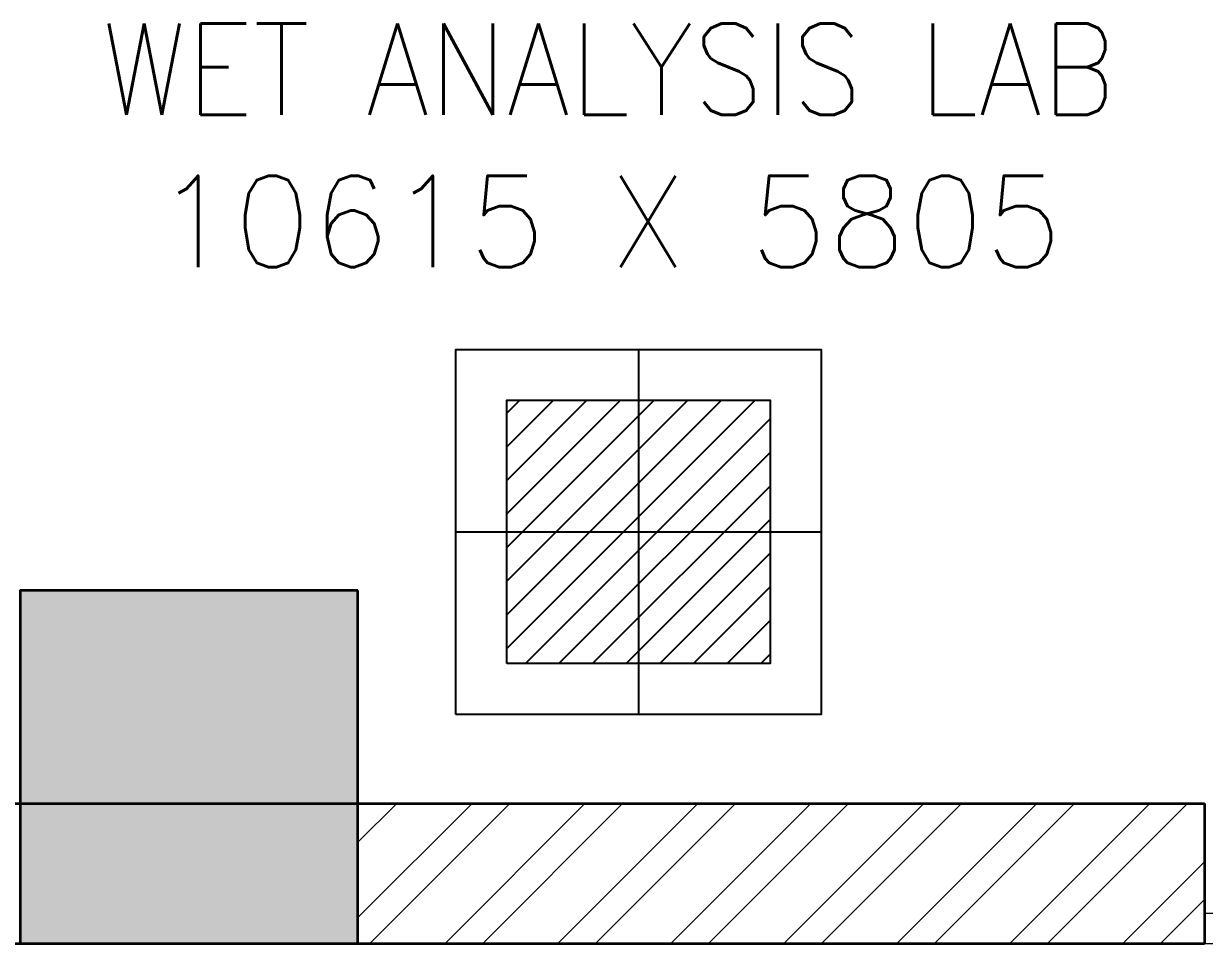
# Model space of a CAD drawing. Extents: x -52083 to 49512, y -145230 to 20224.
# Drawn here: x -39966 to -38026, y -105009 to -103497 of the extents above; entities that cross this region are included whole.
import ezdxf
from ezdxf.enums import TextEntityAlignment as Align

# ---------------------------------------------------------------- set-up
doc = ezdxf.new("R2010")
doc.units = 0
doc.header["$LTSCALE"] = 0.5
doc.header["$MEASUREMENT"] = 0
for name, color, linetype, lineweight in [('1200x2100 Door', 5, 'Continuous', 5), ('COL', 1, 'Continuous', 35), ('ELE-36W EMERGENCY  LED LIGHT', 7, 'Continuous', 25), ('Hatch-1', 8, 'Continuous', 5), ('wall-1', 7, 'Continuous', 35)]:
    doc.layers.add(name, color=color, linetype=linetype, lineweight=lineweight)
for name, color, linetype in [('ELE 36W EMERGENCY LIGHT', 5, 'Continuous'), ('PDF_Text', 5, 'Continuous'), ('SA-FUR', 3, 'Continuous')]:
    doc.layers.add(name, color=color, linetype=linetype)
doc.styles.add('RomanS', font='romans.shx')
doc.styles.get("Standard").update_dxf_attribs({"font": 'romans.shx'})

# ---------------------------------------------------------------- blocks, each defined once
blk = doc.blocks.new('SD 1200x2100')
at = {"layer": '1200x2100 Door'}
for p, q in [((289771.1, 46661.9), (289771.1, 46711.8)), ((289771.1, 46711.8), (289829.5, 46711.8)), ((289771.1, 46661.9), (289771.1, 46711.8)), ((289829.5, 46705.1), (289829.5, 46711.8)), ((290971.1, 46711.8), (290912.7, 46711.8)), ((290912.7, 46705.1), (290912.7, 46711.8)), ((290971.1, 46661.9), (290971.1, 46711.8)), ((289809.4, 46661.9), (289809.4, 46705.1)), ((289809.4, 46705.1), (289829.5, 46705.1)), ((290932.8, 46705.1), (290912.7, 46705.1)), ((290932.8, 46661.9), (290932.8, 46705.1)), ((289771.1, 46661.9), (289809.4, 46661.9)), ((290971.1, 46661.9), (290932.8, 46661.9)), ((290932.8, 46661.9), (290932.8, 45543.9))]:
    blk.add_line(p, q, dxfattribs=at)
blk.add_arc((290932.8, 46661.9), 1118, 177.4426, 270, dxfattribs=at)
blk = doc.blocks.new('BARE')
at = {"layer": 'COL'}
h = blk.add_hatch(color=256, dxfattribs=at)
h.dxf.hatch_style = 1
h.paths.add_polyline_path([(-21864.5, -7372.6), (-22419.5, -7372.6), (-22419.5, -7952.6), (-21864.5, -7952.6)])
at = {"layer": 'Hatch-1'}
h = blk.add_hatch(dxfattribs=at)
h.set_pattern_fill('ANSI32,_O', color=256, scale=350)
h.set_pattern_definition([(45, (22946.7, -16431.28), (-92.80777, 92.80777), []), (45, (23008.57, -16431.28), (-92.80777, 92.80777), [])])
h.paths.add_polyline_path([(-21864.5, -7722.6), (-20473.5, -7722.6), (-20473.5, -7952.6), (-21864.5, -7952.6)])
at = {"layer": 'COL'}
blk.add_lwpolyline([(-21864.5, -7372.6), (-22419.5, -7372.6), (-22419.5, -7952.6), (-21864.5, -7952.6)], close=True, dxfattribs=at)
at = {"layer": 'Hatch-1'}
blk.add_lwpolyline([(-21864.5, -7722.6), (-20473.5, -7722.6), (-20473.5, -7952.6), (-21864.5, -7952.6)], close=True, dxfattribs=at)
at = {"layer": 'wall-1'}
for p, q in [((-24559.5, -7722.6), (-20473.5, -7722.6)), ((-20473.5, -7722.6), (-20473.5, -7952.6)), ((-24190.5, -7952.6), (-20473.5, -7952.6))]:
    blk.add_line(p, q, dxfattribs=at)
at = {"layer": '1200x2100 Door', "xscale": -1, "rotation": 180}
blk.add_blockref('SD 1200x2100', (-310244.6, 38759.2), dxfattribs=at)
at = {"layer": 'PDF_Text', "insert": (-21452.2, -6641), "char_height": 150, "width": 2110.371, "attachment_point": 5, "style": 'RomanS'}
blk.add_mtext('{\\W0.9;WET ANALYSIS LAB\\P\\W1;\\C0;10615 X 5805}', dxfattribs=at)
at = {"layer": 'SA-FUR', "color": 7}
for p in [(-11828.1, -20212.7), (-10178.1, -20212.7), (-8528.1, -20212.7), (-12428.4, -24228.4), (-10778.4, -24228.4), (-9128.4, -24228.4)]:
    blk.add_attdef('LS##90', text='', height=65, dxfattribs=at).set_placement(p, align=Align.CENTER)
blk = doc.blocks.new('ELE.EMERGENCY 40W LED LIGHT')
at = {"layer": 'ELE-36W EMERGENCY  LED LIGHT'}
h = blk.add_hatch(dxfattribs=at)
h.set_pattern_fill('ANSI31', color=5, scale=300, style=0)
h.paths.add_polyline_path([(-207.7, -207.7), (-207.7, 207.7), (207.7, 207.7), (207.7, -207.7)])
for p, q in [((0, 288), (0, -288)), ((-288, 0), (288, 0))]:
    blk.add_line(p, q, dxfattribs=at)
for points in [[(-288, -288), (-288, 288), (288, 288), (288, -288)], [(-207.7, -207.7), (-207.7, 207.7), (207.7, 207.7), (207.7, -207.7)]]:
    blk.add_lwpolyline(points, close=True, dxfattribs=at)

msp = doc.modelspace()

# ---------------------------------------------------------------- block references
at = {"color": 240}
msp.add_blockref('BARE', (-17552, -97056.2, 2637.8), dxfattribs=at)

# ---------------------------------------------------------------- next in the draw order: block references
at = {"layer": 'ELE 36W EMERGENCY LIGHT', "xscale": 1.041666666511446, "yscale": 1.041666666686069, "zscale": 1.041666666677884}
msp.add_blockref('ELE.EMERGENCY 40W LED LIGHT', (-38955.5, -104332.4, 2637.8), dxfattribs=at)

doc.saveas('drawing.dxf')
